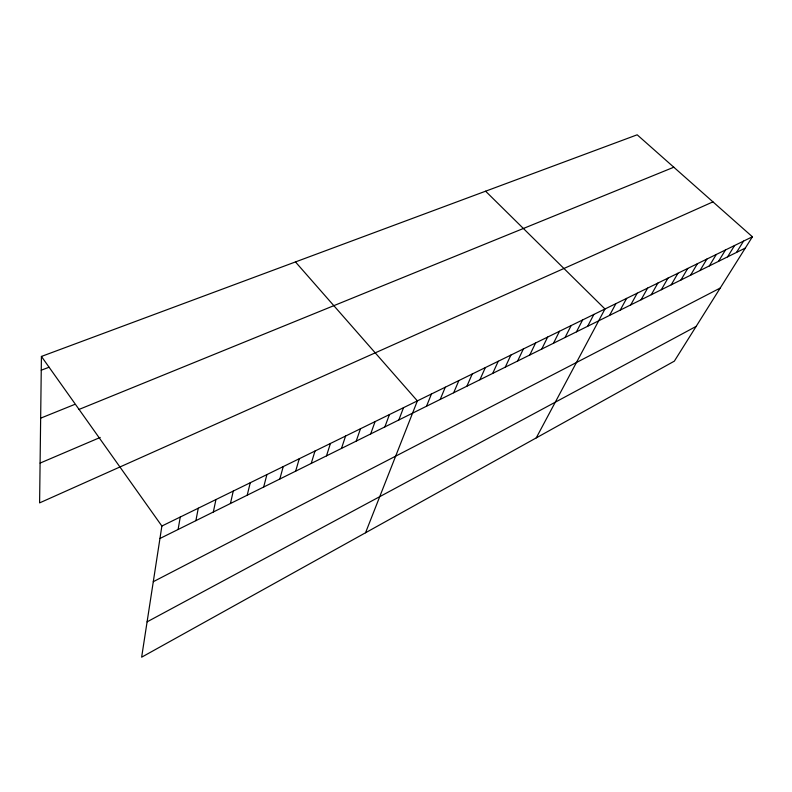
<?xml version="1.0" encoding="UTF-8"?>
<svg xmlns="http://www.w3.org/2000/svg" width="792" height="792" viewBox="0 0 792 792"><rect width="100%" height="100%" fill="white"/><g stroke="black" fill="none" stroke-linecap="round" stroke-linejoin="round"><path stroke-width="1.19" d="M41.422 356.44L161.875 526.037L141.639 657.192L674.338 361.152L752.4 236.778L637.184 134.808L41.422 356.44L39.6 502.89L712.958 201.871M178.101 529.492L180.259 517.037M195.881 520.661L198.287 508.207M213.325 512.008L215.949 499.554M230.432 503.524L233.264 491.07M247.203 495.198L250.252 482.754M263.667 487.04L266.904 474.596M279.814 479.021L283.239 466.587M295.654 471.161L299.267 458.736M311.216 463.449L314.998 451.034M326.482 455.865L330.432 443.47M341.481 448.43L345.589 436.046M356.202 441.124L360.469 428.759M370.666 433.947L375.081 421.601M384.872 426.898L389.426 414.572M398.831 419.968L403.524 407.672M365.538 532.769L417.374 400.891L295.465 261.934M426.502 406.247L431.452 393.99M440.203 399.445L445.292 387.209M453.677 392.763L458.875 380.556M466.904 386.189L472.22 374.012M479.912 379.744L485.338 367.587M492.703 373.398L498.237 361.281M505.266 367.161L510.899 355.073M517.631 361.023L523.363 348.965M529.779 354.994L535.61 342.966M541.738 349.064L547.648 337.075M553.499 343.233L559.498 331.264M565.062 337.491L571.141 325.562M576.447 331.848L582.605 319.948M587.644 326.284L593.881 314.424M536.243 437.897L604.979 308.989L485.595 191.199M609.523 315.434L615.899 303.643M620.205 310.137L626.64 298.376M630.719 304.92L637.223 293.188M641.074 299.782L647.638 288.09M651.272 294.723L657.895 283.071M661.32 289.733L667.993 278.121M671.21 284.823L677.942 273.25M680.952 279.992L687.733 268.448M690.555 275.23L697.386 263.726M700.019 270.527L706.9 259.063M709.345 265.904L716.265 254.48M718.532 261.35L725.492 249.955M727.591 256.856L734.59 245.5M736.52 252.42L743.559 241.105M147.084 621.859L696.148 326.393M153.282 581.704L720.225 288.031M159.954 538.491L745.322 248.054M161.875 526.037L752.4 236.778M40.095 463.092L100.218 437.441M79.051 409.424L673.814 167.221M40.659 418.166L74.428 404.534M41.253 370.201L49.064 367.24"/></g></svg>
